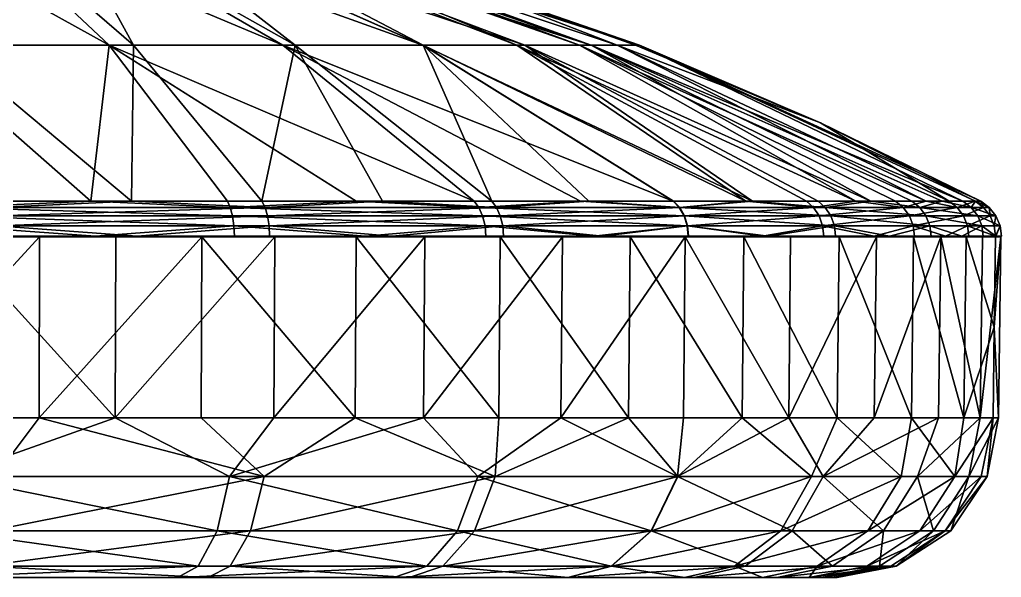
# Model space of a CAD drawing. Header units: millimetres. Extents: x -15 to 2394, y 470 to 1936.
# Drawn here: x 1324.22 to 1336.35, y 469.99 to 476.89 of the extents above; entities that cross this region are included whole.
import ezdxf

# ---------------------------------------------------------------- set-up
doc = ezdxf.new("R2010")
doc.units = ezdxf.units.MM
doc.header["$MEASUREMENT"] = 0
doc.layers.add('Default', color=7, linetype='Continuous', true_color=0x000000)

msp = doc.modelspace()

# ---------------------------------------------------------------- meshes
at = {"layer": 'Default'}
mesh = msp.add_polyface(dxfattribs=at)
corners = [(1323.365, 474.46, 636.047), (1319.798, 474.565, 636.198), (1323.357, 474.565, 636.128), (1326.851, 474.46, 636.859), (1326.823, 474.565, 636.936), (1323.371, 474.337, 635.996), (1319.787, 474.46, 636.117), (1326.869, 474.337, 636.811), (1323.357, 474.565, 636.128), (1323.346, 474.643, 636.23), (1325.099, 474.643, 636.525), (1326.823, 474.565, 636.936), (1325.099, 474.643, 636.525), (1326.787, 474.643, 637.032), (1323.357, 474.565, 636.128), (1325.099, 474.643, 636.525), (1326.823, 474.565, 636.936), (1321.571, 474.643, 636.155), (1325.156, 474.209, 636.28), (1323.372, 474.209, 635.98), (1323.371, 474.337, 635.996), (1325.156, 474.209, 636.28), (1323.371, 474.337, 635.996), (1326.869, 474.337, 636.811), (1323.931, 474.46, 664.676), (1327.252, 474.565, 663.691), (1323.919, 474.565, 664.595), (1327.282, 474.46, 663.767), (1320.352, 474.46, 664.746), (1323.938, 474.337, 664.726), (1327.302, 474.337, 663.814), (1320.347, 474.337, 664.797), (1323.919, 474.565, 664.595), (1325.604, 474.643, 664.14), (1323.904, 474.643, 664.493), (1322.147, 474.643, 664.638), (1327.252, 474.565, 663.691), (1325.604, 474.643, 664.14), (1323.919, 474.565, 664.595), (1327.252, 474.565, 663.691), (1327.213, 474.643, 663.596), (1325.604, 474.643, 664.14), (1325.671, 474.209, 664.383), (1323.938, 474.337, 664.726), (1320.347, 474.337, 664.797), (1322.152, 474.209, 664.89), (1323.589, 478.203, 645.705), (1327.474, 476.568, 642.092), (1325.328, 476.568, 640.991), (1323.589, 478.203, 645.705), (1324.66, 478.203, 646.255), (1324.66, 478.203, 646.255), (1325.522, 478.203, 646.993), (1329.203, 476.568, 643.573), (1322.381, 478.203, 645.424), (1322.906, 476.568, 640.426), (1322.381, 478.203, 645.424), (1320.419, 476.568, 640.475), (1323.346, 474.643, 636.23), (1321.141, 478.203, 645.448), (1325.099, 474.643, 636.525), (1326.787, 474.643, 637.032), (1328.377, 474.643, 637.731), (1323.738, 478.203, 655.03), (1323.298, 476.568, 660.318), (1325.627, 476.568, 659.686), (1322.577, 478.203, 655.345), (1325.524, 478.203, 653.798), (1324.735, 478.203, 654.486), (1327.626, 476.568, 658.597), (1324.735, 478.203, 654.486), (1320.371, 474.643, 664.563), (1322.147, 474.643, 664.638), (1327.213, 474.643, 663.596), (1325.604, 474.643, 664.14), (1320.812, 476.568, 660.367), (1323.904, 474.643, 664.493), (1323.904, 474.643, 664.493), (1325.522, 478.203, 646.993), (1326.779, 478.203, 649.505), (1326.557, 478.203, 648.687), (1326.857, 478.203, 650.254), (1326.15, 478.203, 647.831), (1319.979, 478.203, 645.763), (1324.66, 478.203, 646.255), (1319.979, 478.203, 645.763), (1323.738, 478.203, 655.03), (1323.589, 478.203, 645.705), (1326.486, 478.203, 652.29), (1326.718, 478.203, 651.574), (1325.524, 478.203, 653.798), (1326.1, 478.203, 653.045), (1326.831, 478.203, 650.919), (1323.738, 478.203, 655.03), (1324.735, 478.203, 654.486), (1320.129, 478.203, 655.088), (1322.577, 478.203, 655.345), (1321.141, 478.203, 645.448), (1322.381, 478.203, 645.424)]
mesh.append_faces([[corners[k] for k in face] for face in [(0, 1, 2, 2), (3, 2, 4, 4), (3, 0, 2, 2), (5, 6, 0, 0), (7, 0, 3, 3), (7, 5, 0, 0), (8, 9, 10, 10), (11, 12, 13, 13), (14, 15, 16, 16), (8, 17, 9, 9), (18, 19, 20, 20), (21, 22, 23, 23), (24, 25, 26, 26), (24, 27, 25, 25), (28, 24, 26, 26), (29, 27, 24, 24), (29, 30, 27, 27), (31, 29, 24, 24), (32, 33, 34, 34), (32, 34, 35, 35), (36, 37, 38, 38), (39, 40, 41, 41), (30, 29, 42, 42), (43, 44, 45, 45), (46, 47, 48, 48), (49, 50, 47, 47), (51, 52, 53, 53), (54, 48, 55, 55), (56, 46, 48, 48), (57, 55, 58, 58), (55, 59, 54, 54), (55, 48, 60, 60), (48, 61, 60, 60), (55, 60, 58, 58), (62, 61, 48, 48), (63, 64, 65, 65), (63, 66, 64, 64), (67, 68, 69, 69), (70, 65, 69, 69), (70, 63, 65, 65), (64, 71, 72, 72), (69, 65, 73, 73), (65, 64, 74, 74), (75, 64, 66, 66), (76, 74, 64, 64), (74, 73, 65, 65), (77, 64, 72, 72), (78, 79, 80, 80), (79, 78, 81, 81), (82, 78, 80, 80), (78, 83, 81, 81), (84, 83, 78, 78), (81, 85, 86, 86), (87, 83, 84, 84), (81, 88, 89, 89), (88, 90, 91, 91), (89, 92, 81, 81), (93, 94, 90, 90), (88, 93, 90, 90), (81, 93, 88, 88), (86, 95, 96, 96), (97, 87, 98, 98)]])
mesh = msp.add_polyface(dxfattribs=at)
corners = [(1329.941, 474.46, 638.444), (1326.823, 474.565, 636.936), (1329.895, 474.565, 638.512), (1326.851, 474.46, 636.859), (1332.429, 474.46, 640.576), (1329.97, 474.337, 638.402), (1326.869, 474.337, 636.811), (1332.467, 474.337, 640.541), (1329.895, 474.565, 638.512), (1328.377, 474.643, 637.731), (1329.838, 474.643, 638.597), (1331.148, 474.643, 639.598), (1328.377, 474.643, 637.731), (1326.823, 474.565, 636.936), (1326.787, 474.643, 637.032), (1326.823, 474.565, 636.936), (1328.377, 474.643, 637.731), (1329.895, 474.565, 638.512), (1329.895, 474.565, 638.512), (1331.148, 474.643, 639.598), (1332.37, 474.565, 640.631), (1328.492, 474.209, 637.507), (1331.312, 474.209, 639.407), (1328.492, 474.209, 637.507), (1326.875, 474.209, 636.796), (1326.869, 474.337, 636.811), (1330.159, 474.46, 662.199), (1332.375, 474.565, 660.156), (1330.112, 474.565, 662.132), (1327.282, 474.46, 663.767), (1327.252, 474.565, 663.691), (1330.189, 474.337, 662.24), (1332.435, 474.46, 660.212), (1327.302, 474.337, 663.814), (1330.112, 474.565, 662.132), (1330.053, 474.643, 662.048), (1328.703, 474.643, 662.889), (1327.252, 474.565, 663.691), (1328.703, 474.643, 662.889), (1327.213, 474.643, 663.596), (1331.254, 474.643, 661.104), (1331.254, 474.643, 661.104), (1328.703, 474.643, 662.889), (1327.252, 474.565, 663.691), (1330.112, 474.565, 662.132), (1332.472, 474.337, 660.246), (1331.42, 474.209, 661.293), (1328.823, 474.209, 663.11), (1329.35, 477.448, 651.183), (1326.857, 478.203, 650.254), (1326.831, 478.203, 650.919), (1331.28, 476.568, 646.969), (1326.557, 478.203, 648.687), (1326.779, 478.203, 649.505), (1326.779, 478.203, 649.505), (1326.857, 478.203, 650.254), (1331.88, 476.568, 650.111), (1325.522, 478.203, 646.993), (1330.463, 476.568, 645.252), (1329.203, 476.568, 643.573), (1325.522, 478.203, 646.993), (1326.15, 478.203, 647.831), (1324.66, 478.203, 646.255), (1327.474, 476.568, 642.092), (1326.15, 478.203, 647.831), (1329.35, 477.448, 651.183), (1331.829, 476.568, 651.443), (1332.294, 474.643, 640.701), (1331.148, 474.643, 639.598), (1325.328, 476.568, 640.991), (1329.838, 474.643, 638.597), (1328.377, 474.643, 637.731), (1333.273, 474.643, 641.874), (1325.524, 478.203, 653.798), (1327.626, 476.568, 658.597), (1329.207, 476.568, 657.216), (1326.486, 478.203, 652.29), (1330.362, 476.568, 655.706), (1331.137, 476.568, 654.193), (1326.1, 478.203, 653.045), (1329.35, 477.448, 651.183), (1326.831, 478.203, 650.919), (1326.718, 478.203, 651.574), (1326.718, 478.203, 651.574), (1331.602, 476.568, 652.758), (1326.1, 478.203, 653.045), (1327.213, 474.643, 663.596), (1328.703, 474.643, 662.889), (1334.553, 474.643, 656.858), (1333.193, 474.643, 659.024), (1331.829, 476.568, 651.443), (1330.053, 474.643, 662.048), (1331.254, 474.643, 661.104), (1330.053, 474.643, 662.048), (1332.3, 474.643, 660.086), (1332.3, 474.643, 660.086)]
mesh.append_faces([[corners[k] for k in face] for face in [(0, 1, 2, 2), (0, 3, 1, 1), (4, 0, 2, 2), (5, 3, 0, 0), (5, 6, 3, 3), (7, 5, 0, 0), (8, 9, 10, 10), (8, 10, 11, 11), (12, 13, 14, 14), (15, 16, 17, 17), (18, 19, 20, 20), (5, 21, 6, 6), (5, 7, 22, 22), (23, 24, 25, 25), (26, 27, 28, 28), (29, 28, 30, 30), (29, 26, 28, 28), (31, 32, 26, 26), (33, 26, 29, 29), (33, 31, 26, 26), (34, 35, 36, 36), (37, 38, 39, 39), (35, 34, 40, 40), (41, 28, 27, 27), (42, 43, 44, 44), (45, 31, 46, 46), (47, 31, 33, 33), (48, 49, 50, 50), (51, 52, 53, 53), (54, 55, 56, 56), (57, 58, 59, 59), (60, 61, 58, 58), (62, 59, 63, 63), (61, 51, 58, 58), (64, 52, 51, 51), (56, 65, 66, 66), (56, 51, 54, 54), (63, 67, 68, 68), (63, 59, 67, 67), (69, 70, 71, 71), (69, 63, 70, 70), (59, 58, 72, 72), (56, 49, 65, 65), (72, 67, 59, 59), (68, 70, 63, 63), (73, 74, 75, 75), (76, 77, 78, 78), (76, 79, 77, 77), (80, 81, 82, 82), (83, 78, 84, 84), (83, 76, 78, 78), (85, 75, 77, 77), (85, 73, 75, 75), (74, 86, 87, 87), (88, 78, 77, 77), (83, 84, 80, 80), (77, 75, 89, 89), (90, 80, 84, 84), (75, 91, 92, 92), (75, 74, 93, 93), (74, 87, 93, 93), (94, 75, 92, 92), (95, 89, 75, 75)]])
mesh = msp.add_polyface(dxfattribs=at)
corners = [(1332.429, 474.46, 640.576), (1329.895, 474.565, 638.512), (1332.37, 474.565, 640.631), (1334.243, 474.46, 642.992), (1334.172, 474.565, 643.034), (1335.418, 474.46, 645.463), (1332.467, 474.337, 640.541), (1329.941, 474.46, 638.444), (1334.286, 474.337, 642.966), (1335.466, 474.337, 645.445), (1332.37, 474.565, 640.631), (1332.294, 474.643, 640.701), (1333.273, 474.643, 641.874), (1334.172, 474.565, 643.034), (1333.273, 474.643, 641.874), (1334.084, 474.643, 643.086), (1334.738, 474.643, 644.311), (1331.148, 474.643, 639.598), (1333.273, 474.643, 641.874), (1333.474, 474.209, 641.724), (1334.286, 474.337, 642.966), (1334.301, 474.209, 642.957), (1333.474, 474.209, 641.724), (1332.467, 474.337, 640.541), (1333.474, 474.209, 641.724), (1332.479, 474.209, 640.53), (1331.312, 474.209, 639.407), (1334.966, 474.209, 644.204), (1334.097, 474.46, 658.039), (1335.137, 474.565, 655.83), (1334.028, 474.565, 657.996), (1335.213, 474.46, 655.861), (1332.435, 474.46, 660.212), (1332.375, 474.565, 660.156), (1330.159, 474.46, 662.199), (1334.141, 474.337, 658.066), (1332.472, 474.337, 660.246), (1330.189, 474.337, 662.24), (1335.042, 474.643, 655.791), (1334.553, 474.643, 656.858), (1334.553, 474.643, 656.858), (1333.941, 474.643, 657.941), (1332.375, 474.565, 660.156), (1333.193, 474.643, 659.024), (1332.3, 474.643, 660.086), (1331.254, 474.643, 661.104), (1333.193, 474.643, 659.024), (1333.193, 474.643, 659.024), (1334.778, 474.209, 656.972), (1335.26, 474.337, 655.88), (1333.394, 474.209, 659.177), (1333.394, 474.209, 659.177), (1334.155, 474.209, 658.075), (1332.472, 474.337, 660.246), (1332.484, 474.209, 660.258), (1333.394, 474.209, 659.177), (1331.42, 474.209, 661.293), (1334.344, 474.203, 657.762), (1334.778, 474.209, 656.972), (1334.155, 474.209, 658.075), (1333.169, 474.203, 659.464), (1333.394, 474.209, 659.177), (1332.484, 474.209, 660.258), (1331.763, 474.203, 660.982), (1332.484, 474.209, 660.258), (1331.42, 474.209, 661.293), (1333.394, 474.209, 659.177), (1334.344, 474.203, 657.762), (1334.155, 474.209, 658.075), (1335.875, 474.643, 647.858), (1331.28, 476.568, 646.969), (1331.88, 476.568, 650.111), (1331.829, 476.568, 651.443), (1334.116, 475.611, 651.683), (1330.463, 476.568, 645.252), (1334.738, 474.643, 644.311), (1336.097, 474.643, 649.99), (1336.03, 474.643, 648.952), (1335.619, 474.643, 646.712), (1335.245, 474.643, 645.526), (1334.084, 474.643, 643.086), (1333.273, 474.643, 641.874), (1334.116, 475.611, 651.683), (1335.421, 474.643, 654.752), (1331.602, 476.568, 652.758), (1331.137, 476.568, 654.193), (1334.116, 475.611, 651.683), (1331.829, 476.568, 651.443), (1333.941, 474.643, 657.941), (1334.553, 474.643, 656.858), (1330.362, 476.568, 655.706), (1333.193, 474.643, 659.024), (1333.941, 474.643, 657.941), (1335.042, 474.643, 655.791), (1335.703, 474.643, 653.751), (1335.042, 474.643, 655.791)]
mesh.append_faces([[corners[k] for k in face] for face in [(0, 1, 2, 2), (3, 2, 4, 4), (3, 0, 2, 2), (5, 3, 4, 4), (6, 7, 0, 0), (8, 0, 3, 3), (8, 6, 0, 0), (9, 8, 3, 3), (10, 11, 12, 12), (13, 14, 15, 15), (16, 13, 15, 15), (11, 10, 17, 17), (2, 18, 4, 4), (8, 19, 6, 6), (20, 21, 22, 22), (23, 24, 25, 25), (23, 25, 26, 26), (20, 27, 21, 21), (28, 29, 30, 30), (28, 31, 29, 29), (32, 30, 33, 33), (32, 28, 30, 30), (34, 32, 33, 33), (35, 31, 28, 28), (36, 28, 32, 32), (36, 35, 28, 28), (37, 36, 32, 32), (29, 38, 39, 39), (30, 40, 41, 41), (42, 43, 44, 44), (42, 44, 45, 45), (46, 30, 41, 41), (30, 29, 40, 40), (47, 33, 30, 30), (48, 49, 35, 35), (35, 36, 50, 50), (35, 51, 52, 52), (53, 54, 55, 55), (35, 52, 48, 48), (53, 56, 54, 54), (57, 58, 59, 59), (60, 61, 62, 62), (63, 64, 65, 65), (66, 67, 68, 68), (69, 70, 71, 71), (71, 72, 73, 73), (74, 70, 75, 75), (76, 77, 71, 71), (69, 78, 70, 70), (79, 75, 70, 70), (78, 79, 70, 70), (74, 75, 80, 80), (80, 81, 74, 74), (71, 82, 76, 76), (83, 84, 85, 85), (84, 86, 87, 87), (88, 89, 90, 90), (91, 92, 90, 90), (93, 83, 85, 85), (94, 86, 84, 84), (83, 94, 84, 84), (89, 95, 85, 85)]])
mesh = msp.add_polyface(dxfattribs=at)
corners = [(1336.276, 474.209, 651.91), (1336.344, 474.203, 649.843), (1336.349, 474.209, 649.983), (1336.344, 474.203, 649.843), (1336.28, 474.209, 648.927), (1336.349, 474.209, 649.983), (1335.418, 474.46, 645.463), (1334.172, 474.565, 643.034), (1335.341, 474.565, 645.491), (1336.057, 474.46, 647.825), (1335.976, 474.565, 647.839), (1336.282, 474.46, 649.985), (1336.2, 474.565, 649.987), (1335.466, 474.337, 645.445), (1334.243, 474.46, 642.992), (1336.107, 474.337, 647.816), (1336.333, 474.337, 649.984), (1334.738, 474.643, 644.311), (1335.245, 474.643, 645.526), (1335.619, 474.643, 646.712), (1334.738, 474.643, 644.311), (1335.875, 474.643, 647.858), (1336.03, 474.643, 648.952), (1336.03, 474.643, 648.952), (1336.097, 474.643, 649.99), (1336.097, 474.643, 649.99), (1336.127, 474.565, 651.895), (1336.025, 474.643, 651.884), (1336.209, 474.46, 651.903), (1335.619, 474.643, 646.712), (1334.966, 474.209, 644.204), (1334.286, 474.337, 642.966), (1336.259, 474.337, 651.908), (1336.209, 474.46, 651.903), (1336.28, 474.209, 648.927), (1335.862, 474.209, 646.647), (1336.276, 474.209, 651.91), (1336.349, 474.209, 649.983), (1336.259, 474.337, 651.908), (1335.481, 474.209, 645.44), (1334.966, 474.209, 644.204), (1336.123, 474.209, 647.813), (1335.213, 474.46, 655.861), (1335.802, 474.565, 653.775), (1335.137, 474.565, 655.83), (1335.882, 474.46, 653.795), (1335.26, 474.337, 655.88), (1335.931, 474.337, 653.807), (1334.141, 474.337, 658.066), (1336.025, 474.643, 651.884), (1335.703, 474.643, 653.751), (1335.421, 474.643, 654.752), (1335.042, 474.643, 655.791), (1335.421, 474.643, 654.752), (1336.127, 474.565, 651.895), (1336.209, 474.46, 651.903), (1336.259, 474.337, 651.908), (1336.276, 474.209, 651.91), (1335.661, 474.209, 654.829), (1335.275, 474.209, 655.886), (1335.947, 474.209, 653.811), (1334.778, 474.209, 656.972), (1335.947, 474.209, 653.811), (1336.276, 474.203, 651.91), (1336.276, 474.209, 651.91), (1335.914, 474.203, 653.947), (1335.947, 474.209, 653.811), (1335.661, 474.209, 654.829), (1335.265, 474.203, 655.911), (1335.275, 474.209, 655.886), (1334.778, 474.209, 656.972), (1335.661, 474.209, 654.829), (1336.097, 474.643, 649.99), (1334.116, 475.611, 651.683), (1336.025, 474.643, 651.884), (1331.88, 476.568, 650.111), (1336.03, 474.643, 648.952), (1335.875, 474.643, 647.858), (1334.116, 475.611, 651.683), (1335.703, 474.643, 653.751), (1336.025, 474.643, 651.884)]
mesh.append_faces([[corners[k] for k in face] for face in [(0, 1, 2, 2), (3, 4, 5, 5), (6, 7, 8, 8), (9, 8, 10, 10), (9, 6, 8, 8), (11, 10, 12, 12), (11, 9, 10, 10), (13, 14, 6, 6), (15, 6, 9, 9), (15, 13, 6, 6), (16, 9, 11, 11), (16, 15, 9, 9), (8, 17, 18, 18), (8, 18, 19, 19), (7, 20, 8, 8), (8, 19, 10, 10), (10, 21, 22, 22), (12, 23, 24, 24), (25, 26, 12, 12), (25, 27, 26, 26), (12, 28, 11, 11), (12, 26, 28, 28), (10, 23, 12, 12), (21, 10, 29, 29), (30, 31, 13, 13), (11, 32, 16, 16), (11, 33, 32, 32), (16, 34, 15, 15), (13, 15, 35, 35), (16, 36, 37, 37), (16, 38, 36, 36), (13, 39, 40, 40), (13, 35, 39, 39), (15, 34, 41, 41), (16, 37, 34, 34), (15, 41, 35, 35), (42, 43, 44, 44), (42, 45, 43, 43), (46, 45, 42, 42), (46, 47, 45, 45), (48, 46, 42, 42), (43, 49, 50, 50), (43, 50, 51, 51), (52, 44, 53, 53), (53, 44, 43, 43), (54, 45, 55, 55), (54, 43, 45, 45), (54, 49, 43, 43), (47, 55, 45, 45), (47, 56, 55, 55), (57, 56, 47, 47), (46, 58, 47, 47), (46, 59, 58, 58), (57, 47, 60, 60), (58, 60, 47, 47), (46, 61, 59, 59), (62, 63, 64, 64), (65, 66, 67, 67), (68, 69, 70, 70), (69, 68, 71, 71), (72, 73, 74, 74), (75, 76, 77, 77), (78, 79, 80, 80)]])
mesh = msp.add_polyface(dxfattribs=at)
corners = [(1313.879, 470.57, 639.05), (1311.363, 471.238, 640.656), (1313.621, 471.238, 638.684), (1311.691, 470.57, 640.96), (1316.645, 470.57, 637.542), (1316.476, 471.238, 637.128), (1314.266, 470.132, 639.601), (1311.691, 470.57, 640.96), (1313.879, 470.57, 639.05), (1312.185, 470.132, 641.419), (1316.898, 470.132, 638.167), (1316.645, 470.57, 637.542), (1313.578, 471.967, 638.534), (1315.351, 471.967, 637.476), (1311.974, 471.967, 639.833), (1314.687, 469.994, 640.199), (1317.173, 469.994, 638.844), (1312.721, 469.994, 641.916), (1311.954, 474.203, 639.812), (1311.233, 474.209, 640.535), (1312.298, 474.209, 639.5), (1314.894, 474.209, 637.683), (1313.562, 474.203, 638.51), (1313.52, 474.209, 638.539), (1314.894, 474.209, 637.683), (1315.338, 474.203, 637.45), (1313.562, 474.203, 638.51), (1316.41, 474.209, 636.963), (1315.338, 474.203, 637.45), (1314.894, 474.209, 637.683), (1313.52, 474.209, 638.539), (1311.954, 474.203, 639.812), (1312.298, 474.209, 639.5), (1313.52, 474.209, 638.539), (1313.562, 474.203, 638.51), (1311.954, 474.203, 639.812), (1313.529, 474.337, 638.553), (1312.298, 474.209, 639.5), (1311.233, 474.209, 640.535), (1313.529, 474.337, 638.553), (1314.894, 474.209, 637.683), (1313.52, 474.209, 638.539), (1316.416, 474.337, 636.979), (1316.41, 474.209, 636.963), (1314.894, 474.209, 637.683), (1312.298, 474.209, 639.5), (1316.356, 471.967, 663.776), (1314.493, 474.203, 662.882), (1314.508, 471.967, 662.857), (1316.345, 474.203, 663.803), (1312.809, 471.967, 661.684), (1312.791, 474.203, 661.707), (1311.274, 474.203, 660.301), (1309.742, 469.994, 647.46), (1312.721, 469.994, 641.916), (1317.173, 469.994, 638.844), (1309.742, 469.994, 647.46), (1332.559, 469.994, 643.999), (1309.46, 469.994, 649.095), (1312.721, 469.994, 641.916), (1314.687, 469.994, 640.199), (1314.875, 469.994, 660.724), (1312.725, 469.994, 658.882), (1311.159, 469.994, 656.795), (1314.088, 470.57, 661.888), (1316.904, 471.238, 663.831), (1313.838, 471.238, 662.258), (1317.059, 470.57, 663.412), (1311.696, 470.57, 659.839), (1311.369, 471.238, 660.143), (1314.466, 470.132, 661.33), (1317.059, 470.57, 663.412), (1314.088, 470.57, 661.888), (1317.292, 470.132, 662.779), (1312.19, 470.132, 659.38), (1311.696, 470.57, 659.839), (1314.508, 471.967, 662.857), (1312.809, 471.967, 661.684), (1314.508, 471.967, 662.857), (1316.356, 471.967, 663.776), (1314.875, 469.994, 660.724), (1312.725, 469.994, 658.882), (1317.545, 469.994, 662.094), (1313.578, 471.967, 638.534), (1315.338, 474.203, 637.45), (1315.351, 471.967, 637.476), (1313.562, 474.203, 638.51), (1317.247, 474.203, 636.654), (1311.974, 471.967, 639.833), (1311.954, 474.203, 639.812), (1314.493, 474.203, 662.882), (1315.225, 474.209, 663.286), (1313.739, 474.209, 662.405), (1315.225, 474.209, 663.286), (1316.345, 474.203, 663.803), (1316.843, 474.209, 663.997), (1315.225, 474.209, 663.286), (1314.493, 474.203, 662.882), (1316.345, 474.203, 663.803), (1311.239, 474.209, 660.263), (1312.791, 474.203, 661.707), (1312.406, 474.209, 661.386), (1311.239, 474.209, 660.263), (1311.274, 474.203, 660.301), (1312.791, 474.203, 661.707), (1312.406, 474.209, 661.386), (1312.791, 474.203, 661.707), (1313.739, 474.209, 662.405), (1314.493, 474.203, 662.882), (1313.739, 474.209, 662.405), (1312.791, 474.203, 661.707)]
mesh.append_faces([[corners[k] for k in face] for face in [(0, 1, 2, 2), (0, 3, 1, 1), (4, 2, 5, 5), (4, 0, 2, 2), (6, 7, 8, 8), (6, 9, 7, 7), (10, 8, 11, 11), (10, 6, 8, 8), (2, 12, 13, 13), (12, 2, 14, 14), (1, 14, 2, 2), (13, 5, 2, 2), (10, 15, 6, 6), (10, 16, 15, 15), (6, 17, 9, 9), (6, 15, 17, 17), (18, 19, 20, 20), (21, 22, 23, 23), (24, 25, 26, 26), (27, 28, 29, 29), (30, 31, 32, 32), (33, 34, 35, 35), (36, 37, 38, 38), (39, 40, 41, 41), (42, 43, 44, 44), (39, 41, 45, 45), (46, 47, 48, 48), (46, 49, 47, 47), (50, 51, 52, 52), (48, 51, 50, 50), (48, 47, 51, 51), (53, 54, 55, 55), (56, 57, 58, 58), (55, 59, 60, 60), (61, 62, 63, 63), (64, 65, 66, 66), (64, 67, 65, 65), (68, 66, 69, 69), (68, 64, 66, 66), (70, 71, 72, 72), (70, 73, 71, 71), (74, 72, 75, 75), (74, 70, 72, 72), (66, 76, 77, 77), (78, 65, 79, 79), (76, 66, 65, 65), (66, 77, 69, 69), (74, 80, 70, 70), (74, 81, 80, 80), (70, 80, 82, 82), (83, 84, 85, 85), (83, 86, 84, 84), (85, 84, 87, 87), (88, 86, 83, 83), (88, 89, 86, 86), (90, 91, 92, 92), (93, 94, 95, 95), (96, 97, 98, 98), (99, 100, 101, 101), (102, 103, 104, 104), (105, 106, 107, 107), (108, 109, 110, 110)]])
mesh = msp.add_polyface(dxfattribs=at)
corners = [(1323.307, 470.57, 636.6), (1319.802, 471.238, 636.226), (1323.354, 471.238, 636.156), (1326.659, 470.57, 637.381), (1326.813, 471.238, 636.962), (1323.237, 470.132, 637.271), (1319.867, 470.57, 636.668), (1323.307, 470.57, 636.6), (1326.425, 470.132, 638.014), (1326.659, 470.57, 637.381), (1323.369, 471.967, 636.009), (1321.306, 471.967, 635.94), (1325.402, 471.967, 636.37), (1327.362, 471.967, 637.017), (1329.252, 470.132, 639.464), (1326.173, 469.994, 638.7), (1323.161, 469.994, 637.998), (1323.372, 474.209, 635.98), (1321.305, 474.203, 635.911), (1321.566, 474.209, 635.903), (1323.372, 474.209, 635.98), (1323.372, 474.203, 635.98), (1321.305, 474.203, 635.911), (1326.875, 474.209, 636.796), (1325.409, 474.203, 636.342), (1325.156, 474.209, 636.28), (1326.875, 474.209, 636.796), (1327.373, 474.203, 636.99), (1325.409, 474.203, 636.342), (1325.156, 474.209, 636.28), (1325.156, 474.209, 636.28), (1325.409, 474.203, 636.342), (1323.372, 474.203, 635.98), (1323.371, 474.337, 635.996), (1323.372, 474.209, 635.98), (1321.566, 474.209, 635.903), (1325.156, 474.209, 636.28), (1326.869, 474.337, 636.811), (1326.875, 474.209, 636.796), (1328.367, 471.967, 663.317), (1326.471, 474.203, 664.139), (1326.462, 471.967, 664.112), (1322.411, 471.967, 664.853), (1324.468, 474.203, 664.656), (1322.412, 474.203, 664.882), (1322.411, 471.967, 664.853), (1324.463, 471.967, 664.627), (1327.302, 474.337, 663.814), (1325.671, 474.209, 664.383), (1327.308, 474.209, 663.83), (1323.938, 474.337, 664.726), (1322.152, 474.209, 664.89), (1323.941, 474.209, 664.743), (1325.671, 474.209, 664.383), (1330.992, 469.994, 641.911), (1317.173, 469.994, 638.844), (1320.068, 469.994, 638.059), (1309.742, 469.994, 647.46), (1317.173, 469.994, 638.844), (1332.559, 469.994, 643.999), (1314.875, 469.994, 660.724), (1309.46, 469.994, 649.095), (1320.068, 469.994, 638.059), (1323.161, 469.994, 637.998), (1323.649, 469.994, 662.734), (1314.875, 469.994, 660.724), (1326.545, 469.994, 661.949), (1332.433, 469.994, 657), (1328.842, 469.994, 640.069), (1323.161, 469.994, 637.998), (1326.173, 469.994, 638.7), (1323.851, 470.57, 664.125), (1327.241, 471.238, 663.666), (1323.915, 471.238, 664.567), (1327.073, 470.57, 663.251), (1320.41, 470.57, 664.193), (1323.754, 470.132, 663.458), (1327.073, 470.57, 663.251), (1323.851, 470.57, 664.125), (1326.82, 470.132, 662.627), (1320.481, 470.132, 663.522), (1328.367, 471.967, 663.317), (1326.462, 471.967, 664.112), (1324.463, 471.967, 664.627), (1322.411, 471.967, 664.853), (1324.463, 471.967, 664.627), (1326.545, 469.994, 661.949), (1323.649, 469.994, 662.734), (1323.649, 469.994, 662.734), (1321.305, 474.203, 635.911), (1323.372, 474.203, 635.98), (1323.369, 471.967, 636.009), (1325.402, 471.967, 636.37), (1327.373, 474.203, 636.99), (1327.362, 471.967, 637.017), (1325.402, 471.967, 636.37), (1325.409, 474.203, 636.342), (1326.471, 474.203, 664.139), (1327.308, 474.209, 663.83), (1325.671, 474.209, 664.383), (1322.152, 474.209, 664.89), (1324.468, 474.203, 664.656), (1323.941, 474.209, 664.743), (1322.152, 474.209, 664.89), (1322.412, 474.203, 664.882), (1324.468, 474.203, 664.656), (1323.941, 474.209, 664.743), (1326.471, 474.203, 664.139), (1325.671, 474.209, 664.383), (1323.941, 474.209, 664.743), (1324.468, 474.203, 664.656), (1326.471, 474.203, 664.139), (1328.38, 474.203, 663.343), (1327.308, 474.209, 663.83), (1326.471, 474.203, 664.139)]
mesh.append_faces([[corners[k] for k in face] for face in [(0, 1, 2, 2), (3, 2, 4, 4), (3, 0, 2, 2), (5, 6, 7, 7), (8, 7, 9, 9), (8, 5, 7, 7), (1, 10, 2, 2), (1, 11, 10, 10), (2, 10, 12, 12), (13, 4, 12, 12), (2, 12, 4, 4), (14, 15, 8, 8), (16, 8, 15, 15), (16, 5, 8, 8), (17, 18, 19, 19), (20, 21, 22, 22), (23, 24, 25, 25), (26, 27, 28, 28), (29, 21, 20, 20), (30, 31, 32, 32), (33, 34, 35, 35), (36, 37, 38, 38), (39, 40, 41, 41), (42, 43, 44, 44), (45, 46, 43, 43), (46, 40, 43, 43), (46, 41, 40, 40), (47, 48, 49, 49), (50, 51, 52, 52), (50, 52, 53, 53), (54, 55, 56, 56), (57, 58, 59, 59), (60, 61, 59, 59), (62, 63, 54, 54), (54, 59, 55, 55), (64, 65, 66, 66), (66, 65, 67, 67), (68, 69, 70, 70), (71, 72, 73, 73), (71, 74, 72, 72), (75, 71, 73, 73), (76, 77, 78, 78), (76, 79, 77, 77), (80, 76, 78, 78), (72, 81, 82, 82), (73, 83, 84, 84), (85, 72, 82, 82), (83, 73, 72, 72), (76, 86, 79, 79), (76, 87, 86, 86), (88, 76, 80, 80), (89, 90, 91, 91), (92, 93, 94, 94), (95, 96, 93, 93), (95, 90, 96, 96), (95, 91, 90, 90), (97, 98, 99, 99), (100, 101, 102, 102), (103, 104, 105, 105), (106, 107, 108, 108), (109, 110, 111, 111), (112, 113, 114, 114)]])
mesh = msp.add_polyface(dxfattribs=at)
corners = [(1329.629, 470.57, 638.905), (1326.813, 471.238, 636.962), (1329.88, 471.238, 638.535), (1326.659, 470.57, 637.381), (1332.022, 470.57, 640.955), (1332.349, 471.238, 640.65), (1329.252, 470.132, 639.464), (1326.659, 470.57, 637.381), (1329.629, 470.57, 638.905), (1326.425, 470.132, 638.014), (1331.528, 470.132, 641.413), (1332.022, 470.57, 640.955), (1329.21, 471.967, 637.936), (1327.362, 471.967, 637.017), (1330.908, 471.967, 639.109), (1332.422, 471.967, 640.512), (1328.842, 469.994, 640.069), (1326.173, 469.994, 638.7), (1330.992, 469.994, 641.911), (1329.225, 474.203, 637.911), (1328.492, 474.209, 637.507), (1329.979, 474.209, 638.388), (1328.492, 474.209, 637.507), (1327.373, 474.203, 636.99), (1326.875, 474.209, 636.796), (1328.492, 474.209, 637.507), (1329.225, 474.203, 637.911), (1327.373, 474.203, 636.99), (1332.479, 474.209, 640.53), (1330.927, 474.203, 639.087), (1331.312, 474.209, 639.407), (1331.312, 474.209, 639.407), (1330.927, 474.203, 639.087), (1329.979, 474.209, 638.388), (1329.225, 474.203, 637.911), (1329.979, 474.209, 638.388), (1330.927, 474.203, 639.087), (1329.97, 474.337, 638.402), (1329.979, 474.209, 638.388), (1328.492, 474.209, 637.507), (1331.312, 474.209, 639.407), (1330.139, 471.967, 662.259), (1328.38, 474.203, 663.343), (1328.367, 471.967, 663.317), (1330.156, 474.203, 662.283), (1326.471, 474.203, 664.139), (1331.743, 471.967, 660.96), (1331.763, 474.203, 660.982), (1330.189, 474.337, 662.24), (1330.198, 474.209, 662.254), (1331.42, 474.209, 661.293), (1328.823, 474.209, 663.11), (1327.302, 474.337, 663.814), (1327.308, 474.209, 663.83), (1328.823, 474.209, 663.11), (1323.161, 469.994, 637.998), (1328.842, 469.994, 640.069), (1330.992, 469.994, 641.911), (1334.258, 469.994, 651.698), (1314.875, 469.994, 660.724), (1332.559, 469.994, 643.999), (1332.433, 469.994, 657), (1326.545, 469.994, 661.949), (1329.031, 469.994, 660.594), (1330.997, 469.994, 658.877), (1329.839, 470.57, 661.743), (1332.354, 471.238, 660.137), (1330.096, 471.238, 662.109), (1332.027, 470.57, 659.833), (1327.073, 470.57, 663.251), (1327.241, 471.238, 663.666), (1329.451, 470.132, 661.192), (1332.027, 470.57, 659.833), (1329.839, 470.57, 661.743), (1331.533, 470.132, 659.375), (1326.82, 470.132, 662.627), (1327.073, 470.57, 663.251), (1330.139, 471.967, 662.259), (1328.367, 471.967, 663.317), (1331.743, 471.967, 660.96), (1330.997, 469.994, 658.877), (1329.031, 469.994, 660.594), (1326.545, 469.994, 661.949), (1327.362, 471.967, 637.017), (1329.225, 474.203, 637.911), (1329.21, 471.967, 637.936), (1327.362, 471.967, 637.017), (1327.373, 474.203, 636.99), (1329.21, 471.967, 637.936), (1330.927, 474.203, 639.087), (1330.908, 471.967, 639.109), (1328.823, 474.209, 663.11), (1330.156, 474.203, 662.283), (1330.198, 474.209, 662.254), (1328.823, 474.209, 663.11), (1328.38, 474.203, 663.343), (1330.156, 474.203, 662.283), (1327.308, 474.209, 663.83), (1328.38, 474.203, 663.343), (1328.823, 474.209, 663.11), (1330.198, 474.209, 662.254), (1331.763, 474.203, 660.982), (1331.42, 474.209, 661.293), (1330.198, 474.209, 662.254), (1330.156, 474.203, 662.283), (1331.763, 474.203, 660.982)]
mesh.append_faces([[corners[k] for k in face] for face in [(0, 1, 2, 2), (0, 3, 1, 1), (4, 2, 5, 5), (4, 0, 2, 2), (6, 7, 8, 8), (6, 9, 7, 7), (10, 8, 11, 11), (10, 6, 8, 8), (12, 1, 13, 13), (12, 2, 1, 1), (2, 12, 14, 14), (15, 5, 14, 14), (2, 14, 5, 5), (6, 16, 17, 17), (10, 16, 6, 6), (10, 18, 16, 16), (19, 20, 21, 21), (22, 23, 24, 24), (25, 26, 27, 27), (28, 29, 30, 30), (31, 32, 33, 33), (34, 35, 36, 36), (37, 38, 39, 39), (37, 40, 38, 38), (41, 42, 43, 43), (41, 44, 42, 42), (43, 42, 45, 45), (46, 44, 41, 41), (46, 47, 44, 44), (48, 49, 50, 50), (48, 51, 49, 49), (52, 53, 54, 54), (55, 56, 57, 57), (58, 59, 60, 60), (61, 59, 58, 58), (62, 61, 63, 63), (61, 64, 63, 63), (65, 66, 67, 67), (65, 68, 66, 66), (69, 67, 70, 70), (69, 65, 67, 67), (71, 72, 73, 73), (71, 74, 72, 72), (75, 73, 76, 76), (75, 71, 73, 73), (67, 77, 78, 78), (77, 67, 79, 79), (66, 79, 67, 67), (67, 78, 70, 70), (71, 80, 74, 74), (71, 81, 80, 80), (75, 81, 71, 71), (75, 82, 81, 81), (83, 84, 85, 85), (86, 87, 84, 84), (88, 89, 90, 90), (85, 84, 89, 89), (91, 92, 93, 93), (94, 95, 96, 96), (97, 98, 99, 99), (100, 101, 102, 102), (103, 104, 105, 105)]])
mesh = msp.add_polyface(dxfattribs=at)
corners = [(1333.765, 470.57, 643.278), (1332.349, 471.238, 640.65), (1334.149, 471.238, 643.048), (1332.022, 470.57, 640.955), (1334.895, 470.57, 645.653), (1333.186, 470.132, 643.624), (1332.022, 470.57, 640.955), (1333.765, 470.57, 643.278), (1331.528, 470.132, 641.413), (1334.261, 470.132, 645.884), (1334.895, 470.57, 645.653), (1332.422, 471.967, 640.512), (1333.722, 471.967, 642.116), (1334.779, 471.967, 643.889), (1330.992, 469.994, 641.911), (1332.559, 469.994, 643.999), (1333.574, 469.994, 646.133), (1335.051, 470.132, 650.02), (1334.321, 469.994, 650.041), (1334.126, 469.994, 648.175), (1334.845, 470.132, 648.044), (1334.985, 470.132, 651.775), (1334.258, 469.994, 651.698), (1334.321, 469.994, 650.041), (1332.479, 474.209, 640.53), (1332.444, 474.203, 640.492), (1330.927, 474.203, 639.087), (1333.474, 474.209, 641.724), (1332.444, 474.203, 640.492), (1332.479, 474.209, 640.53), (1333.474, 474.209, 641.724), (1333.746, 474.203, 642.099), (1332.444, 474.203, 640.492), (1334.301, 474.209, 642.957), (1333.746, 474.203, 642.099), (1333.474, 474.209, 641.724), (1333.746, 474.203, 642.099), (1334.301, 474.209, 642.957), (1334.805, 474.203, 643.876), (1334.319, 471.967, 657.748), (1333.169, 474.203, 659.464), (1333.146, 471.967, 659.446), (1334.344, 474.203, 657.762), (1331.763, 474.203, 660.982), (1331.743, 471.967, 660.96), (1335.238, 471.967, 655.899), (1332.559, 469.994, 643.999), (1334.126, 469.994, 648.175), (1334.258, 469.994, 651.698), (1334.321, 469.994, 650.041), (1333.574, 469.994, 646.133), (1332.433, 469.994, 657), (1333.975, 469.994, 653.333), (1333.397, 469.994, 655.118), (1332.433, 469.994, 657), (1333.625, 470.57, 657.744), (1335.111, 471.238, 655.819), (1334.004, 471.238, 657.981), (1334.698, 470.57, 655.65), (1332.027, 470.57, 659.833), (1332.354, 471.238, 660.137), (1333.053, 470.132, 657.387), (1334.698, 470.57, 655.65), (1333.625, 470.57, 657.744), (1334.074, 470.132, 655.395), (1331.533, 470.132, 659.375), (1332.027, 470.57, 659.833), (1334.319, 471.967, 657.748), (1333.146, 471.967, 659.446), (1331.743, 471.967, 660.96), (1333.397, 469.994, 655.118), (1332.433, 469.994, 657), (1330.997, 469.994, 658.877), (1333.975, 469.994, 653.333), (1334.686, 470.132, 653.505), (1333.397, 469.994, 655.118), (1334.985, 470.132, 651.775), (1333.975, 469.994, 653.333), (1334.258, 469.994, 651.698), (1330.908, 471.967, 639.109), (1332.444, 474.203, 640.492), (1332.422, 471.967, 640.512), (1330.908, 471.967, 639.109), (1330.927, 474.203, 639.087), (1333.722, 471.967, 642.116), (1333.746, 474.203, 642.099), (1333.722, 471.967, 642.116), (1334.805, 474.203, 643.876), (1334.779, 471.967, 643.889), (1333.394, 474.209, 659.177), (1333.169, 474.203, 659.464), (1334.344, 474.203, 657.762), (1335.265, 474.203, 655.911), (1334.778, 474.209, 656.972), (1334.344, 474.203, 657.762), (1333.169, 474.203, 659.464), (1332.484, 474.209, 660.258), (1331.763, 474.203, 660.982)]
mesh.append_faces([[corners[k] for k in face] for face in [(0, 1, 2, 2), (0, 3, 1, 1), (4, 0, 2, 2), (5, 6, 7, 7), (5, 8, 6, 6), (9, 7, 10, 10), (9, 5, 7, 7), (1, 11, 12, 12), (13, 2, 12, 12), (1, 12, 2, 2), (5, 14, 8, 8), (5, 15, 14, 14), (9, 15, 5, 5), (9, 16, 15, 15), (17, 18, 19, 19), (20, 16, 9, 9), (20, 19, 16, 16), (21, 22, 23, 23), (24, 25, 26, 26), (27, 28, 29, 29), (30, 31, 32, 32), (33, 34, 35, 35), (36, 37, 38, 38), (39, 40, 41, 41), (39, 42, 40, 40), (41, 43, 44, 44), (41, 40, 43, 43), (45, 42, 39, 39), (46, 47, 48, 48), (47, 49, 48, 48), (50, 47, 46, 46), (51, 52, 53, 53), (48, 52, 54, 54), (55, 56, 57, 57), (55, 58, 56, 56), (59, 57, 60, 60), (59, 55, 57, 57), (61, 62, 63, 63), (61, 64, 62, 62), (65, 63, 66, 66), (65, 61, 63, 63), (67, 57, 56, 56), (60, 68, 69, 69), (68, 57, 67, 67), (68, 60, 57, 57), (61, 70, 64, 64), (61, 71, 70, 70), (65, 71, 61, 61), (65, 72, 71, 71), (64, 73, 74, 74), (64, 75, 73, 73), (76, 77, 78, 78), (76, 74, 77, 77), (79, 80, 81, 81), (82, 83, 80, 80), (84, 80, 85, 85), (84, 81, 80, 80), (86, 87, 88, 88), (84, 85, 87, 87), (89, 90, 91, 91), (92, 93, 94, 94), (95, 96, 97, 97)]])
mesh = msp.add_polyface(dxfattribs=at)
corners = [(1334.895, 470.57, 645.653), (1334.149, 471.238, 643.048), (1335.315, 471.238, 645.5), (1335.509, 470.57, 647.924), (1335.949, 471.238, 647.844), (1335.725, 470.57, 650.001), (1336.172, 471.238, 649.988), (1334.845, 470.132, 648.044), (1334.895, 470.57, 645.653), (1335.509, 470.57, 647.924), (1334.261, 470.132, 645.884), (1335.051, 470.132, 650.02), (1335.725, 470.57, 650.001), (1335.574, 471.967, 645.794), (1334.779, 471.967, 643.889), (1336.089, 471.967, 647.792), (1336.315, 471.967, 649.844), (1336.247, 471.967, 651.907), (1336.1, 471.238, 651.892), (1335.655, 470.57, 651.845), (1335.655, 470.57, 651.845), (1334.985, 470.132, 651.775), (1334.126, 469.994, 648.175), (1334.321, 469.994, 650.041), (1334.805, 474.203, 643.876), (1334.301, 474.209, 642.957), (1334.966, 474.209, 644.204), (1335.602, 474.203, 645.784), (1335.481, 474.209, 645.44), (1335.862, 474.209, 646.647), (1335.481, 474.209, 645.44), (1334.805, 474.203, 643.876), (1334.966, 474.209, 644.204), (1335.602, 474.203, 645.784), (1336.123, 474.209, 647.813), (1336.28, 474.209, 648.927), (1336.118, 474.203, 647.787), (1336.276, 474.209, 651.91), (1336.276, 474.203, 651.91), (1336.344, 474.203, 649.843), (1335.862, 474.209, 646.647), (1336.28, 474.209, 648.927), (1336.344, 474.203, 649.843), (1336.118, 474.203, 647.787), (1335.602, 474.203, 645.784), (1335.862, 474.209, 646.647), (1336.118, 474.203, 647.787), (1336.261, 473.085, 651.909), (1335.885, 471.967, 653.939), (1336.247, 471.967, 651.907), (1335.885, 471.967, 653.939), (1335.265, 474.203, 655.911), (1335.238, 471.967, 655.899), (1335.914, 474.203, 653.947), (1334.344, 474.203, 657.762), (1336.276, 474.203, 651.91), (1334.698, 470.57, 655.65), (1335.775, 471.238, 653.769), (1335.111, 471.238, 655.819), (1335.341, 470.57, 653.664), (1334.074, 470.132, 655.395), (1335.341, 470.57, 653.664), (1334.698, 470.57, 655.65), (1334.686, 470.132, 653.505), (1336.247, 471.967, 651.907), (1335.885, 471.967, 653.939), (1334.319, 471.967, 657.748), (1335.238, 471.967, 655.899), (1336.1, 471.238, 651.892), (1336.1, 471.238, 651.892), (1335.655, 470.57, 651.845), (1335.655, 470.57, 651.845), (1334.985, 470.132, 651.775), (1334.779, 471.967, 643.889), (1335.602, 474.203, 645.784), (1335.574, 471.967, 645.794), (1334.779, 471.967, 643.889), (1334.805, 474.203, 643.876), (1336.089, 471.967, 647.792), (1336.118, 474.203, 647.787), (1336.261, 473.085, 651.909), (1336.247, 471.967, 651.907), (1336.315, 471.967, 649.844), (1336.089, 471.967, 647.792), (1336.344, 474.203, 649.843), (1336.315, 471.967, 649.844), (1336.276, 474.203, 651.91), (1335.947, 474.209, 653.811), (1335.914, 474.203, 653.947), (1336.276, 474.203, 651.91), (1335.914, 474.203, 653.947), (1335.661, 474.209, 654.829), (1335.265, 474.203, 655.911)]
mesh.append_faces([[corners[k] for k in face] for face in [(0, 1, 2, 2), (3, 2, 4, 4), (3, 0, 2, 2), (5, 4, 6, 6), (5, 3, 4, 4), (7, 8, 9, 9), (7, 10, 8, 8), (11, 9, 12, 12), (11, 7, 9, 9), (13, 1, 14, 14), (13, 2, 1, 1), (15, 2, 13, 13), (15, 4, 2, 2), (6, 16, 17, 17), (16, 4, 15, 15), (16, 6, 4, 4), (18, 6, 17, 17), (19, 6, 18, 18), (19, 5, 6, 6), (20, 11, 12, 12), (20, 21, 11, 11), (11, 22, 7, 7), (21, 23, 11, 11), (24, 25, 26, 26), (27, 28, 29, 29), (30, 31, 32, 32), (30, 33, 31, 31), (34, 35, 36, 36), (37, 38, 39, 39), (40, 34, 36, 36), (41, 42, 43, 43), (44, 45, 46, 46), (47, 48, 49, 49), (50, 51, 52, 52), (50, 53, 51, 51), (52, 51, 54, 54), (55, 53, 47, 47), (53, 48, 47, 47), (56, 57, 58, 58), (56, 59, 57, 57), (60, 61, 62, 62), (60, 63, 61, 61), (57, 64, 65, 65), (66, 58, 67, 67), (67, 57, 65, 65), (67, 58, 57, 57), (57, 68, 64, 64), (69, 59, 70, 70), (69, 57, 59, 59), (63, 71, 61, 61), (63, 72, 71, 71), (73, 74, 75, 75), (76, 77, 74, 74), (78, 74, 79, 79), (78, 75, 74, 74), (80, 81, 82, 82), (83, 84, 85, 85), (78, 79, 84, 84), (84, 80, 85, 85), (80, 84, 86, 86), (87, 88, 89, 89), (90, 91, 92, 92)]])

doc.saveas('drawing.dxf')
